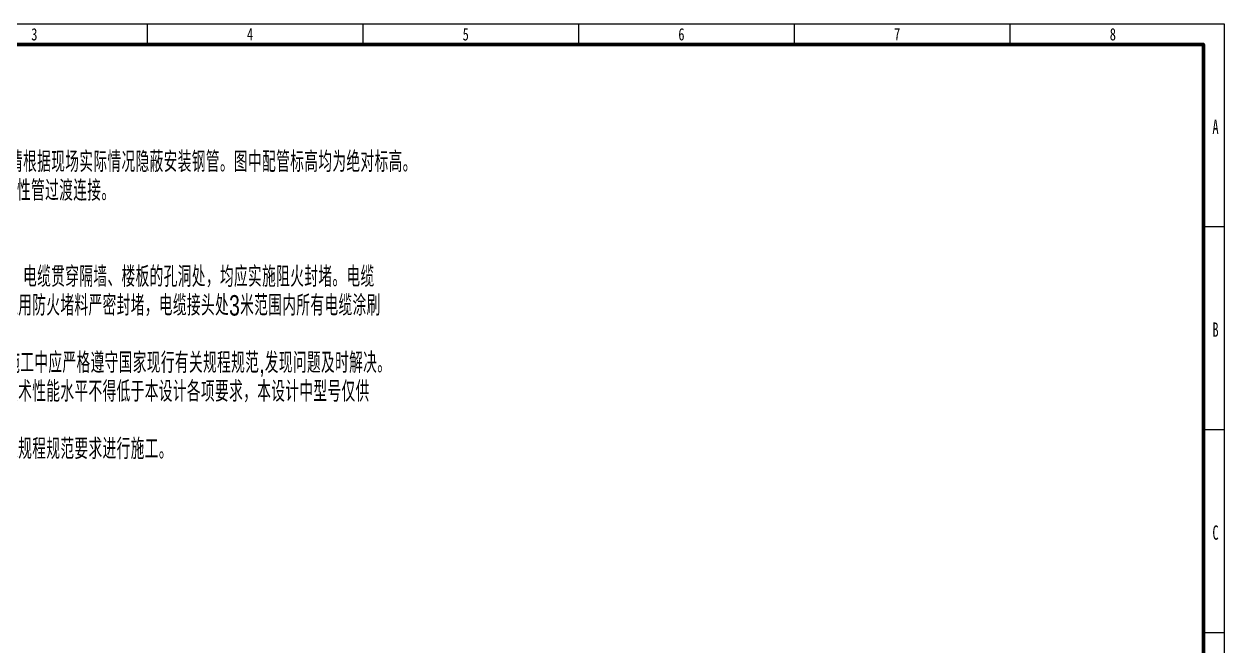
# Model space of a CAD drawing. Header units: millimetres. Extents: x -705761 to 1364679, y -410401 to 446404.
# Drawn here: x -520318 to -491056, y 300867 to 316014 of the extents above; entities that cross this region are included whole.
import ezdxf
from ezdxf.enums import TextEntityAlignment as Align

# ---------------------------------------------------------------- set-up
doc = ezdxf.new("R2010")
doc.units = ezdxf.units.MM
doc.layers.add('TK', color=7, linetype='Continuous')
doc.layers.add('模板-签名-公用', color=3, linetype='Continuous')
doc.layers.add('图框', color=7, linetype='Continuous', lineweight=13)
doc.layers.add('层 1', color=7, linetype='Continuous', lineweight=13)
doc.styles.add('Style-BSDI_XW-BSDI_HZ', font='BSDI_XW.shx', dxfattribs={"width": 0.7, "bigfont": 'BSDI_HZ.shx'})
doc.styles.add('Style-仿宋_GB2312', font='')
doc.styles.add('宋体', font='', dxfattribs={"width": 0.7, "height": 2.5})
doc.styles.add('宋体_1', font='', dxfattribs={"width": 0.7, "height": 2.386364})
doc.styles.get('Style-仿宋_GB2312').set_extended_font_data('仿宋_GB2312')
doc.styles.get('宋体').set_extended_font_data('SimSun')
doc.styles.get('宋体_1').set_extended_font_data('SimSun')

# ---------------------------------------------------------------- blocks, each defined once
blk = doc.blocks.new('BSIET_通用图框_A3_1')
at = {"layer": '图框', "color": 7, "linetype": 'Continuous', "lineweight": 25}
for p, q in [((-262.6, 297), (-262.6, 292)), ((-210, 297), (-210, 292)), ((-157.4, 297), (-157.4, 292)), ((-104.8, 297), (-104.8, 292)), ((-52.2, 297), (-52.2, 292)), ((0, 247.5), (-5, 247.5)), ((0, 198), (-5, 198)), ((0, 148.5), (-5, 148.5))]:
    blk.add_line(p, q, dxfattribs=at)
at = {"layer": '图框', "lineweight": 25}
blk.add_lwpolyline([(-420, 297), (0, 297), (0, 0), (-420, 0)], close=True, dxfattribs=at)
at = {"layer": '图框', "lineweight": 100}
blk.add_lwpolyline([(-395, 292), (-5, 292), (-5, 5), (-395, 5)], close=True, dxfattribs=at)
at = {"layer": 'TK', "style": '宋体_1', "width": 0.7, "flags": 3}
for tag, p in [('LZCO_NGZBS-W50-H30-D10_T7', (-43.87, 279.75)), ('LZCO_NJN-W50-H30-D10_T7', (-42.73, 248.65))]:
    blk.add_attdef(tag, text='', height=3, dxfattribs=at).set_placement(p, align=Align.MIDDLE_CENTER)
at = {"layer": 'TK', "style": '宋体', "width": 0.7, "flags": 3}
for tag, p in [('LZHQ_N会签6_T6_H6', (-407.25, 57.08)), ('LZHQ_N会签5_T6_H6', (-407.25, 49.08)), ('LZHQ_N会签4_T6_H6', (-407.25, 41.08)), ('LZHQ_N会签3_T6_H6', (-407.25, 33.08)), ('LZHQ_N会签2_T6_H6', (-407.25, 25.08)), ('LZHQ_N会签1_T6_H6', (-407.25, 17.08))]:
    blk.add_attdef(tag, text='', height=2.5, dxfattribs=at).set_placement(p, align=Align.MIDDLE)
at = {"layer": '图框', "color": 7, "linetype": 'Continuous', "lineweight": 25, "style": 'Style-仿宋_GB2312'}
for s, height, width, p in [('3', 3, 0.733334, (-290.1, 294.49)), ('4', 3, 0.733334, (-237.5, 294.49)), ('5', 3, 0.733334, (-184.9, 294.49)), ('6', 3, 0.733334, (-132.3, 294.49)), ('7', 3, 0.733334, (-79.7, 294.49)), ('8', 3, 0.733334, (-27.1, 294.49)), ('A', 3.5, 0.628572, (-2.07, 271.95)), ('B', 3.5, 0.628572, (-2.07, 222.45)), ('C', 3.5, 0.628572, (-2.07, 172.95))]:
    blk.add_text(s, height=height, dxfattribs=dict(at, width=width)).set_placement(p, align=Align.MIDDLE_CENTER)
at = {"layer": '模板-签名-公用', "style": '宋体', "width": 0.7}
blk.add_attdef('LZTQINS', text='', height=2, dxfattribs=at).set_placement((-5, 5), align=Align.MIDDLE)
at = {"layer": '模板-签名-公用', "style": '宋体', "width": 0.7, "flags": 3}
blk.add_attdef('LZFRAME', (-40.91, 2.06), '', height=3, dxfattribs=at)

msp = doc.modelspace()

# ---------------------------------------------------------------- block references
at = {"layer": '图框', "xscale": 100, "yscale": 100, "zscale": 100}
msp.add_blockref('BSIET_通用图框_A3_1', (-491056.07, 286313.64), dxfattribs=at)

# ---------------------------------------------------------------- texts
at = {"layer": '层 1', "color": 7, "linetype": 'Continuous', "lineweight": 13, "insert": (-528685.81, 313601.77, 25931501248.63), "char_height": 500, "width": 17086.0882, "attachment_point": 1, "line_spacing_factor": 0.84, "style": 'Style-BSDI_XW-BSDI_HZ'}
msp.add_mtext('\\H1x;\\W0.7;\\T1.031;密堵塞。\\P    3、本图中电气配管均为穿镀锌钢管明配，敷设时请根据现场实际情况隐蔽安装钢管。图中配管标高均为绝对标高。\\P    4、沿煤气管道长距离配管每隔约30米采用防爆挠性管过渡连接。\\P  (四)防火、防爆：\\P    1、爆炸危险场所的电气设备等均应采用隔爆型。\\P    2、电缆引至电气柜、盘或控制屏、台的开孔部位，电缆贯穿隔墙、楼板的孔洞处，均应实施阻火封堵。电缆出电缆沟、电缆槽盒处孔洞、套管待电缆敷设完毕后应用防火堵料严密封堵，电缆接头处3米范围内所有电缆涂刷防火涂料，厚度不小于1mm。\\P六、防爆区防爆设备的防爆标志不低于dIIBT4级，施工中应严格遵守国家现行有关规程规范,发现问题及时解决。\\P七、设计中所列设备与材料最终以招标结果为准，但技术性能水平不得低于本设计各项要求，本设计中型号仅供参考。所有电气设备色标为 RAL7035。\\P八、施工时应与土建等各专业相互配合，并须按照国家规程规范要求进行施工。', dxfattribs=at)

doc.saveas('drawing.dxf')
